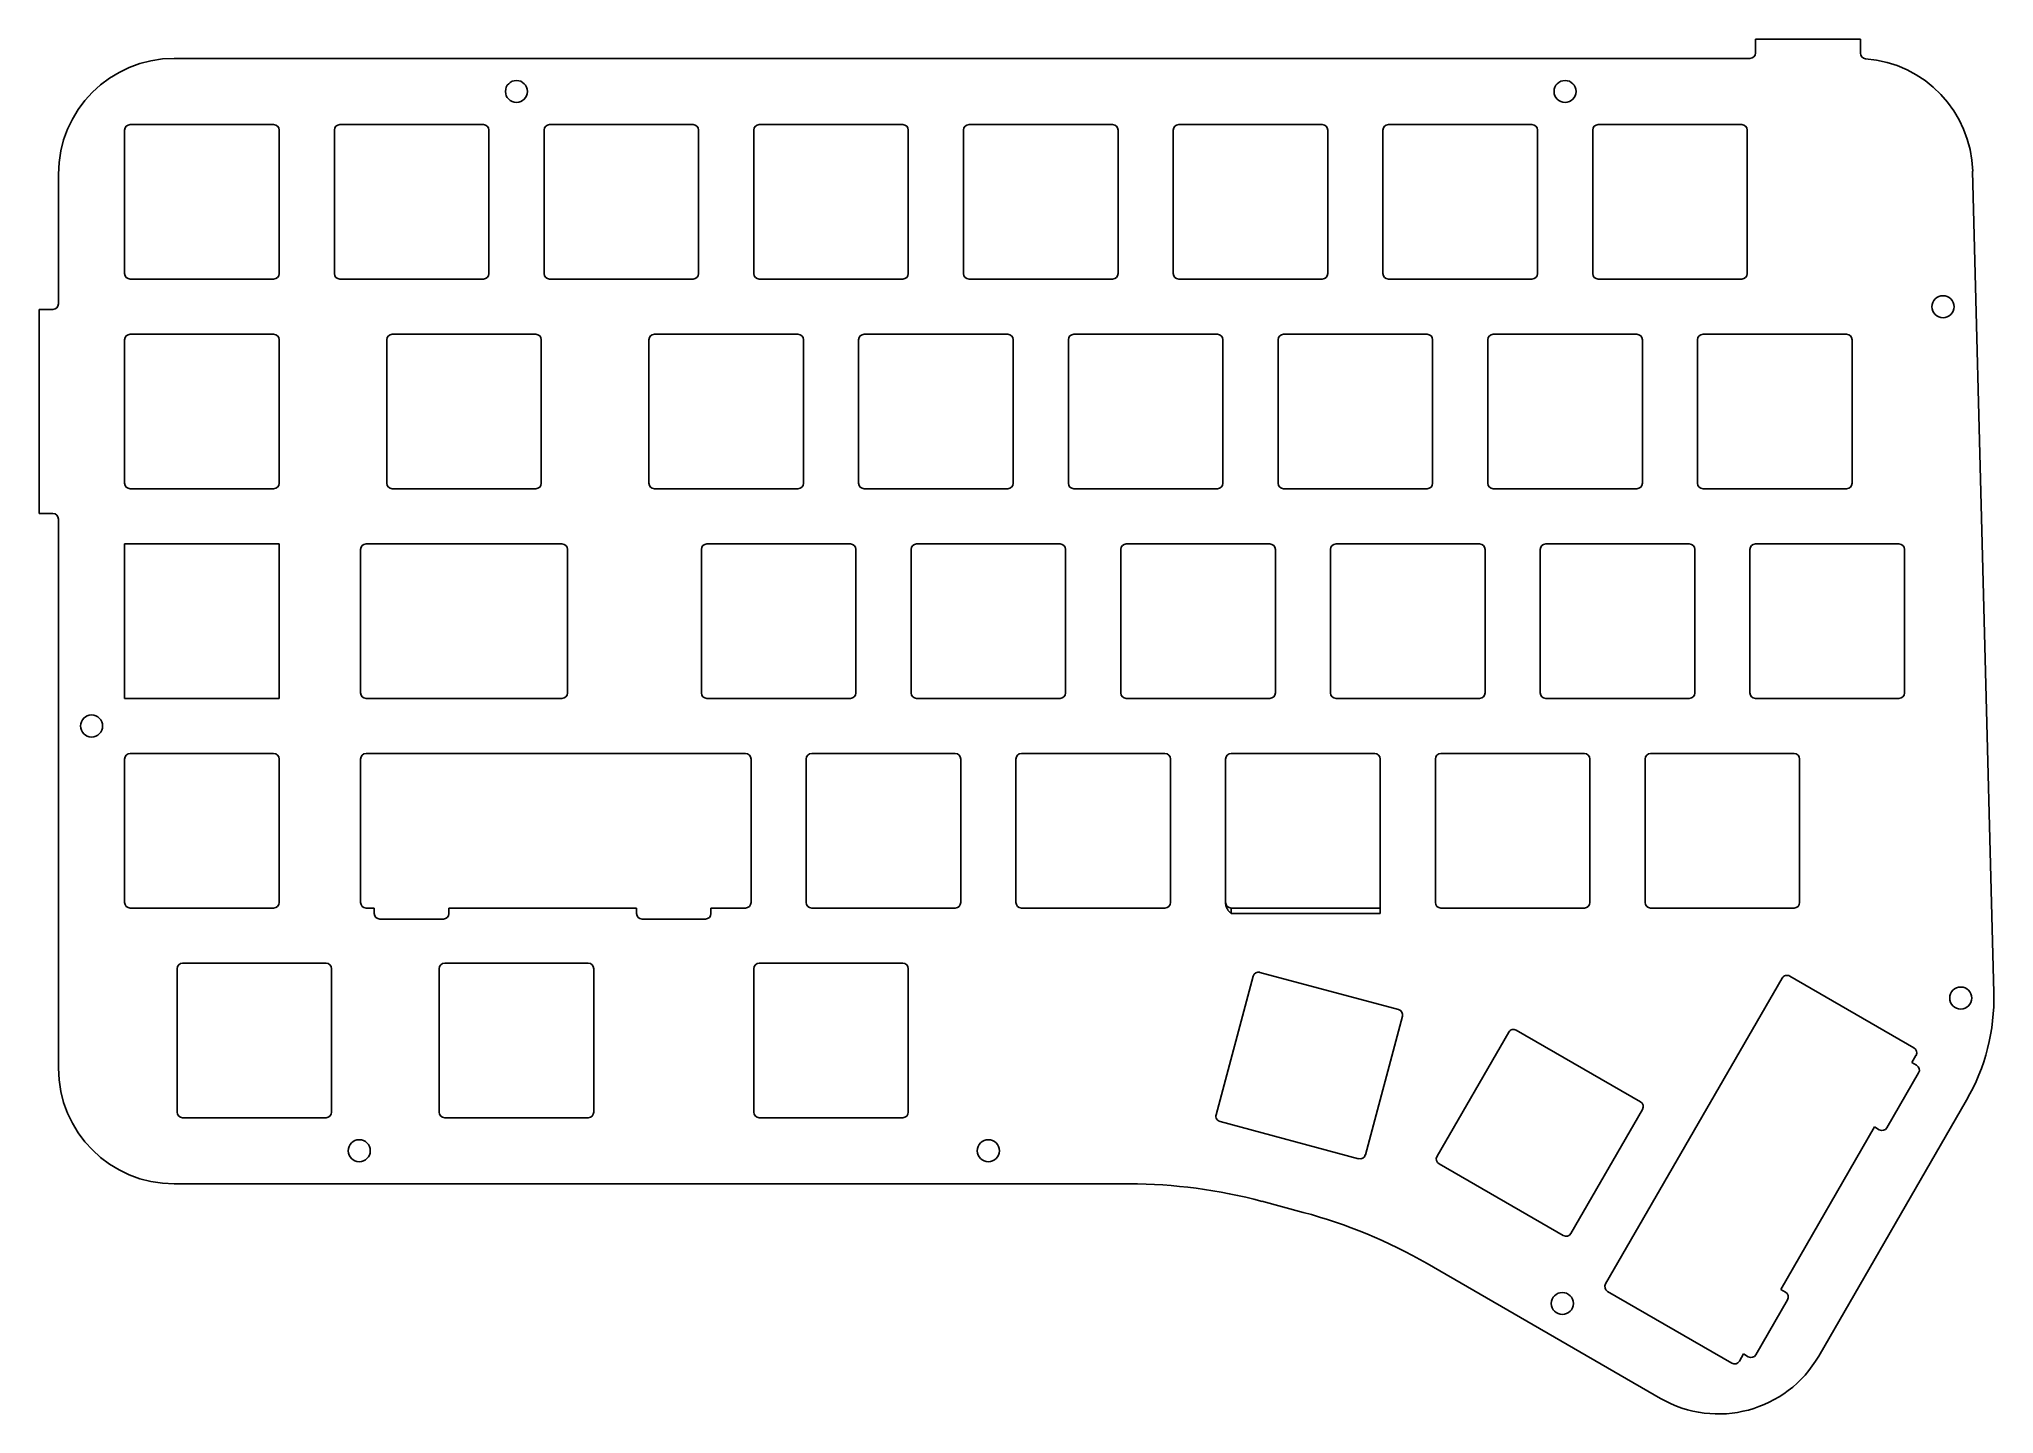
# Model space of a CAD drawing. Extents: x -181 to -4, y 15 to 139.
import ezdxf

# ---------------------------------------------------------------- set-up
doc = ezdxf.new("R2010")
doc.units = 0
doc.layers.add('PlateRoundBuff', color=142, linetype='Continuous')

msp = doc.modelspace()

# ---------------------------------------------------------------- linework, layer by layer
at = {"layer": 'PlateRoundBuff'}
for p, q in [((-25.75, 138), (-25.75, 139.25)), ((-16.25, 139.25), (-25.75, 139.25)), ((-16.25, 139.25), (-16.25, 137.97)), ((-26.25, 137.5), (-169, 137.5)), ((-160, 131.5), (-173, 131.5)), ((-141, 131.5), (-154, 131.5)), ((-122, 131.5), (-135, 131.5)), ((-103, 131.5), (-116, 131.5)), ((-84, 131.5), (-97, 131.5)), ((-65, 131.5), (-78, 131.5)), ((-46, 131.5), (-59, 131.5)), ((-27, 131.5), (-40, 131.5)), ((-173.5, 131), (-173.5, 118)), ((-159.5, 118), (-159.5, 131)), ((-154.5, 131), (-154.5, 118)), ((-140.5, 118), (-140.5, 131)), ((-135.5, 131), (-135.5, 118)), ((-121.5, 118), (-121.5, 131)), ((-116.5, 131), (-116.5, 118)), ((-102.5, 118), (-102.5, 131)), ((-97.5, 131), (-97.5, 118)), ((-83.5, 118), (-83.5, 131)), ((-78.5, 131), (-78.5, 118)), ((-64.5, 118), (-64.5, 131)), ((-59.5, 131), (-59.5, 118)), ((-45.5, 118), (-45.5, 131)), ((-40.5, 131), (-40.5, 118)), ((-26.5, 118), (-26.5, 131)), ((-179.5, 127), (-179.5, 115.25)), ((-4.16, 52.82), (-6.08, 127.27)), ((-173, 117.5), (-160, 117.5)), ((-154, 117.5), (-141, 117.5)), ((-135, 117.5), (-122, 117.5)), ((-116, 117.5), (-103, 117.5)), ((-97, 117.5), (-84, 117.5)), ((-78, 117.5), (-65, 117.5)), ((-59, 117.5), (-46, 117.5)), ((-40, 117.5), (-27, 117.5)), ((-181.25, 114.75), (-181.25, 96.25)), ((-180, 114.75), (-181.25, 114.75)), ((-173.5, 112), (-173.5, 99)), ((-160, 112.5), (-173, 112.5)), ((-159.5, 99), (-159.5, 112)), ((-149.75, 112), (-149.75, 99)), ((-136.25, 112.5), (-149.25, 112.5)), ((-135.75, 99), (-135.75, 112)), ((-126, 112), (-126, 99)), ((-112.5, 112.5), (-125.5, 112.5)), ((-112, 99), (-112, 112)), ((-107, 112), (-107, 99)), ((-93.5, 112.5), (-106.5, 112.5)), ((-93, 99), (-93, 112)), ((-88, 112), (-88, 99)), ((-74.5, 112.5), (-87.5, 112.5)), ((-74, 99), (-74, 112)), ((-69, 112), (-69, 99)), ((-55.5, 112.5), (-68.5, 112.5)), ((-55, 99), (-55, 112)), ((-50, 112), (-50, 99)), ((-36.5, 112.5), (-49.5, 112.5)), ((-36, 99), (-36, 112)), ((-31, 112), (-31, 99)), ((-17.5, 112.5), (-30.5, 112.5)), ((-17, 99), (-17, 112)), ((-173, 98.5), (-160, 98.5)), ((-149.25, 98.5), (-136.25, 98.5)), ((-125.5, 98.5), (-112.5, 98.5)), ((-106.5, 98.5), (-93.5, 98.5)), ((-87.5, 98.5), (-74.5, 98.5)), ((-68.5, 98.5), (-55.5, 98.5)), ((-49.5, 98.5), (-36.5, 98.5)), ((-30.5, 98.5), (-17.5, 98.5)), ((-181.25, 96.25), (-180, 96.25)), ((-179.5, 95.75), (-179.5, 46)), ((-173.5, 93.5), (-173.5, 79.5)), ((-159.5, 93.5), (-173.5, 93.5)), ((-159.5, 79.5), (-159.5, 93.5)), ((-152.12, 93), (-152.12, 80)), ((-133.88, 93.5), (-151.62, 93.5)), ((-133.38, 80), (-133.38, 93)), ((-121.25, 93), (-121.25, 80)), ((-107.75, 93.5), (-120.75, 93.5)), ((-107.25, 80), (-107.25, 93)), ((-102.25, 93), (-102.25, 80)), ((-88.75, 93.5), (-101.75, 93.5)), ((-88.25, 80), (-88.25, 93)), ((-83.25, 93), (-83.25, 80)), ((-69.75, 93.5), (-82.75, 93.5)), ((-69.25, 80), (-69.25, 93)), ((-64.25, 93), (-64.25, 80)), ((-50.75, 93.5), (-63.75, 93.5)), ((-50.25, 80), (-50.25, 93)), ((-45.25, 93), (-45.25, 80)), ((-31.75, 93.5), (-44.75, 93.5)), ((-31.25, 80), (-31.25, 93)), ((-26.25, 93), (-26.25, 80)), ((-12.75, 93.5), (-25.75, 93.5)), ((-12.25, 80), (-12.25, 93)), ((-173.5, 79.5), (-159.5, 79.5)), ((-151.62, 79.5), (-133.88, 79.5)), ((-120.75, 79.5), (-107.75, 79.5)), ((-101.75, 79.5), (-88.75, 79.5)), ((-82.75, 79.5), (-69.75, 79.5)), ((-63.75, 79.5), (-50.75, 79.5)), ((-44.75, 79.5), (-31.75, 79.5)), ((-25.75, 79.5), (-12.75, 79.5)), ((-160, 74.5), (-173, 74.5)), ((-117.25, 74.5), (-151.62, 74.5)), ((-98.25, 74.5), (-111.25, 74.5)), ((-79.25, 74.5), (-92.25, 74.5)), ((-60.25, 74.5), (-73.25, 74.5)), ((-41.25, 74.5), (-54.25, 74.5)), ((-22.25, 74.5), (-35.25, 74.5)), ((-173.5, 74), (-173.5, 61)), ((-159.5, 61), (-159.5, 74)), ((-152.12, 74), (-152.12, 61)), ((-116.75, 61), (-116.75, 74)), ((-111.75, 74), (-111.75, 61)), ((-97.75, 61), (-97.75, 74)), ((-92.75, 74), (-92.75, 61)), ((-78.75, 61), (-78.75, 74)), ((-73.75, 74), (-73.75, 60.87)), ((-59.75, 60), (-59.75, 74)), ((-54.75, 74), (-54.75, 61)), ((-40.75, 61), (-40.75, 74)), ((-35.75, 74), (-35.75, 61)), ((-21.75, 61), (-21.75, 74)), ((-173, 60.5), (-160, 60.5)), ((-151.62, 60.5), (-150.88, 60.5)), ((-150.88, 60.5), (-150.88, 60)), ((-144.12, 60.5), (-127.12, 60.5)), ((-144.12, 60), (-144.12, 60.5)), ((-127.12, 60.5), (-127.12, 60)), ((-120.38, 60), (-120.38, 60.5)), ((-120.38, 60.5), (-117.25, 60.5)), ((-111.25, 60.5), (-98.25, 60.5)), ((-92.25, 60.5), (-79.25, 60.5)), ((-59.75, 60.5), (-73.25, 60.5)), ((-54.25, 60.5), (-41.25, 60.5)), ((-35.25, 60.5), (-22.25, 60.5)), ((-150.38, 59.5), (-144.62, 59.5)), ((-126.62, 59.5), (-120.88, 59.5)), ((-73.25, 60), (-59.75, 60)), ((-168.75, 55), (-168.75, 42)), ((-155.25, 55.5), (-168.25, 55.5)), ((-154.75, 42), (-154.75, 55)), ((-145, 42), (-145, 55)), ((-144.5, 55.5), (-131.5, 55.5)), ((-131, 55), (-131, 42)), ((-116.5, 42), (-116.5, 55)), ((-116, 55.5), (-103, 55.5)), ((-102.5, 55), (-102.5, 42)), ((-71.25, 54.32), (-74.62, 41.76)), ((-58.08, 51.31), (-70.64, 54.67)), ((-23.33, 54.15), (-39.33, 26.44)), ((-11.39, 47.83), (-22.65, 54.33)), ((-61.09, 38.14), (-57.73, 50.69)), ((-48.1, 49.25), (-54.6, 38)), ((-36.16, 42.94), (-47.42, 49.44)), ((-11.59, 46.5), (-11.21, 47.15)), ((-11.15, 46.25), (-11.59, 46.5)), ((-13.84, 40.59), (-10.97, 45.57)), ((-20.01, 19.9), (-6.63, 43.09)), ((-168.25, 41.5), (-155.25, 41.5)), ((-131.5, 41.5), (-144.5, 41.5)), ((-103, 41.5), (-116, 41.5)), ((-74.26, 41.15), (-61.71, 37.78)), ((-42.48, 31), (-35.98, 42.25)), ((-23.46, 25.93), (-14.96, 40.66)), ((-14.96, 40.66), (-14.53, 40.41)), ((-54.42, 37.31), (-43.16, 30.81)), ((-169, 35.5), (-82.49, 35.5)), ((-70.46, 33.92), (-66.72, 32.91)), ((-55.5, 28.27), (-34.36, 16.06)), ((-39.15, 25.76), (-27.89, 19.26)), ((-25.72, 20.02), (-22.84, 25)), ((-23.03, 25.68), (-23.46, 25.93)), ((-27.21, 19.44), (-26.84, 20.09)), ((-26.84, 20.09), (-26.4, 19.84))]:
    msp.add_line(p, q, dxfattribs=at)
for centre in [(-138, 134.5), (-43, 134.5), (-8.76, 114.99), (-176.5, 77), (-7.15, 52.34), (-152.25, 38.5), (-95.25, 38.5), (-43.25, 24.66)]:
    msp.add_circle(centre, 1, dxfattribs=at)
for centre, radius, start, end in [((-169, 127), 10.5, 90, 180), ((-26.25, 138), 0.5, 270, 360), ((-15.75, 137.97), 0.5, 180, 265.7153), ((-16.57, 127), 10.5, 1.477, 85.7153), ((-173, 131), 0.5, 90, 180), ((-160, 131), 0.5, 0, 90), ((-154, 131), 0.5, 90, 180), ((-141, 131), 0.5, 0, 90), ((-135, 131), 0.5, 90, 180), ((-122, 131), 0.5, 360, 90), ((-116, 131), 0.5, 90, 180), ((-103, 131), 0.5, 360, 90), ((-97, 131), 0.5, 90, 180), ((-84, 131), 0.5, 360, 90), ((-78, 131), 0.5, 90, 180), ((-65, 131), 0.5, 360, 90), ((-59, 131), 0.5, 90, 180), ((-46, 131), 0.5, 0, 90), ((-40, 131), 0.5, 90, 180), ((-27, 131), 0.5, 360, 90), ((-173, 118), 0.5, 180, 270), ((-160, 118), 0.5, 270, 0), ((-154, 118), 0.5, 180, 270), ((-141, 118), 0.5, 270, 0), ((-135, 118), 0.5, 180, 270), ((-122, 118), 0.5, 270, 0), ((-116, 118), 0.5, 180, 270), ((-103, 118), 0.5, 270, 0), ((-97, 118), 0.5, 180, 270), ((-84, 118), 0.5, 270, 0), ((-78, 118), 0.5, 180, 270), ((-65, 118), 0.5, 270, 360), ((-59, 118), 0.5, 180, 270), ((-46, 118), 0.5, 270, 360), ((-40, 118), 0.5, 180, 270), ((-27, 118), 0.5, 270, 0), ((-180, 115.25), 0.5, 270, 0), ((-173, 112), 0.5, 90, 180), ((-160, 112), 0.5, 360, 90), ((-149.25, 112), 0.5, 90, 180), ((-136.25, 112), 0.5, 360, 90), ((-125.5, 112), 0.5, 90, 180), ((-112.5, 112), 0.5, 360, 90), ((-106.5, 112), 0.5, 90, 180), ((-93.5, 112), 0.5, 360, 90), ((-87.5, 112), 0.5, 90, 180), ((-74.5, 112), 0.5, 360, 90), ((-68.5, 112), 0.5, 90, 180), ((-55.5, 112), 0.5, 360, 90), ((-49.5, 112), 0.5, 90, 180), ((-36.5, 112), 0.5, 360, 90), ((-30.5, 112), 0.5, 90, 180), ((-17.5, 112), 0.5, 360, 90), ((-173, 99), 0.5, 180, 270), ((-160, 99), 0.5, 270, 0), ((-149.25, 99), 0.5, 180, 270), ((-136.25, 99), 0.5, 270, 360), ((-125.5, 99), 0.5, 180, 270), ((-112.5, 99), 0.5, 270, 360), ((-106.5, 99), 0.5, 180, 270), ((-93.5, 99), 0.5, 270, 360), ((-87.5, 99), 0.5, 180, 270), ((-74.5, 99), 0.5, 270, 360), ((-68.5, 99), 0.5, 180, 270), ((-55.5, 99), 0.5, 270, 0), ((-49.5, 99), 0.5, 180, 270), ((-36.5, 99), 0.5, 270, 360), ((-30.5, 99), 0.5, 180, 270), ((-17.5, 99), 0.5, 270, 360), ((-180, 95.75), 0.5, 0, 90), ((-151.62, 93), 0.5, 90, 180), ((-133.88, 93), 0.5, 0, 90), ((-120.75, 93), 0.5, 90, 180), ((-107.75, 93), 0.5, 360, 90), ((-101.75, 93), 0.5, 90, 180), ((-88.75, 93), 0.5, 360, 90), ((-82.75, 93), 0.5, 90, 180), ((-69.75, 93), 0.5, 360, 90), ((-63.75, 93), 0.5, 90, 180), ((-50.75, 93), 0.5, 360, 90), ((-44.75, 93), 0.5, 90, 180), ((-31.75, 93), 0.5, 360, 90), ((-25.75, 93), 0.5, 90, 180), ((-12.75, 93), 0.5, 360, 90), ((-151.62, 80), 0.5, 180, 270), ((-133.88, 80), 0.5, 270, 360), ((-120.75, 80), 0.5, 180, 270), ((-107.75, 80), 0.5, 270, 360), ((-101.75, 80), 0.5, 180, 270), ((-88.75, 80), 0.5, 270, 360), ((-82.75, 80), 0.5, 180, 270), ((-69.75, 80), 0.5, 270, 360), ((-63.75, 80), 0.5, 180, 270), ((-50.75, 80), 0.5, 270, 0), ((-44.75, 80), 0.5, 180, 270), ((-31.75, 80), 0.5, 270, 360), ((-25.75, 80), 0.5, 180, 270), ((-12.75, 80), 0.5, 270, 360), ((-173, 74), 0.5, 90, 180), ((-160, 74), 0.5, 360, 90), ((-151.62, 74), 0.5, 90, 180), ((-117.25, 74), 0.5, 360, 90), ((-111.25, 74), 0.5, 90, 180), ((-98.25, 74), 0.5, 360, 90), ((-92.25, 74), 0.5, 90, 180), ((-79.25, 74), 0.5, 0, 90), ((-73.25, 74), 0.5, 90, 180), ((-60.25, 74), 0.5, 360, 90), ((-54.25, 74), 0.5, 90, 180), ((-41.25, 74), 0.5, 0, 90), ((-35.25, 74), 0.5, 90, 180), ((-22.25, 74), 0.5, 0, 90), ((-173, 61), 0.5, 180, 270), ((-160, 61), 0.5, 270, 0), ((-151.62, 61), 0.5, 180, 270), ((-117.25, 61), 0.5, 270, 0), ((-111.25, 61), 0.5, 180, 270), ((-98.25, 61), 0.5, 270, 0), ((-92.25, 61), 0.5, 180, 270), ((-79.25, 61), 0.5, 270, 0), ((-54.25, 61), 0.5, 180, 270), ((-41.25, 61), 0.5, 270, 360), ((-35.25, 61), 0.5, 180, 270), ((-22.25, 61), 0.5, 270, 0), ((-150.38, 60), 0.5, 180, 270), ((-144.62, 60), 0.5, 270, 0), ((-126.62, 60), 0.5, 180, 270), ((-120.88, 60), 0.5, 270, 360), ((-168.25, 55), 0.5, 90, 180), ((-155.25, 55), 0.5, 0, 90), ((-144.5, 55), 0.5, 90, 180), ((-131.5, 55), 0.5, 0, 90), ((-116, 55), 0.5, 90, 180), ((-103, 55), 0.5, 360, 90), ((-70.77, 54.19), 0.5, 75, 165), ((-22.9, 53.9), 0.5, 60, 150), ((-22.65, 52.34), 18.5, 330, 1.477), ((-58.21, 50.82), 0.5, 345, 75), ((-47.67, 49), 0.5, 60, 150), ((-11.64, 47.4), 0.5, 330, 60), ((-11.4, 45.82), 0.5, 330, 60), ((-169, 46), 10.5, 180, 270), ((-36.41, 42.5), 0.5, 330, 60), ((-168.25, 42), 0.5, 180, 270), ((-155.25, 42), 0.5, 270, 0), ((-144.5, 42), 0.5, 180, 270), ((-131.5, 42), 0.5, 270, 0), ((-116, 42), 0.5, 180, 270), ((-103, 42), 0.5, 270, 360), ((-74.13, 41.63), 0.5, 165, 255), ((-14.28, 40.84), 0.5, 240, 330), ((-61.58, 38.27), 0.5, 255, 345), ((-54.17, 37.75), 0.5, 150, 240), ((-42.91, 31.25), 0.5, 240, 330), ((-38.9, 26.19), 0.5, 150, 240), ((-23.28, 25.25), 0.5, 330, 60), ((-29.11, 25.15), 10.5, 240, 330), ((-26.15, 20.27), 0.5, 240, 330), ((-27.64, 19.69), 0.5, 240, 330)]:
    msp.add_arc(centre, radius, start, end, dxfattribs=at)
at = {"layer": 'PlateRoundBuff', "extrusion": (0, 0, -1)}
for centre, radius, start, end in [((74.5, 112), 0.5, 90, 180), ((69.75, 93), 0.5, 90, 180), ((79.25, 74), 0.5, 90, 180), ((73.25, 61), 0.5, 270, 0), ((155.25, 55), 0.5, 90, 180), ((58.21, 50.82), 0.5, 105, 195), ((82.49, -11), 46.5, 90, 105), ((78.75, -12), 46.5, 105, 120)]:
    msp.add_arc(centre, radius, start, end, dxfattribs=at)
at = {"layer": 'PlateRoundBuff'}
for points in [[(-73.75, 61), (-73.75, 60.87)], [(-73.25, 60), (-73.25, 60.5)], [(-59.75, 60.5), (-59.75, 60)]]:
    msp.add_open_spline(points, degree=1, dxfattribs=at)
msp.add_open_spline([(-73.75, 60.87), (-73.75, 60.85), (-73.75, 60.82), (-73.74, 60.77), (-73.73, 60.72), (-73.72, 60.67), (-73.71, 60.62), (-73.69, 60.58), (-73.67, 60.54), (-73.66, 60.51), (-73.65, 60.49), (-73.64, 60.47), (-73.63, 60.46), (-73.62, 60.44), (-73.6, 60.4), (-73.57, 60.35), (-73.52, 60.29), (-73.47, 60.23), (-73.43, 60.18), (-73.38, 60.13), (-73.34, 60.09), (-73.29, 60.04), (-73.27, 60.02), (-73.26, 60.01), (-73.26, 60.01), (-73.25, 60), (-73.25, 60), (-73.25, 60)], degree=3, knots=[0.11778208, 0.11778208, 0.11778208, 0.11778208, 0.12000902, 0.12223597, 0.12446292, 0.12668987, 0.12891682, 0.13114377, 0.13225724, 0.13448419, 0.13559767, 0.13559767, 0.13644086, 0.13812725, 0.13897044, 0.14234321, 0.14571599, 0.14908876, 0.15246153, 0.15414792, 0.15752069, 0.16089346, 0.16257985, 0.16257985, 0.16263044, 0.16278222, 0.16298459, 0.16298459, 0.16298459, 0.16298459], dxfattribs=at)

doc.saveas('drawing.dxf')
